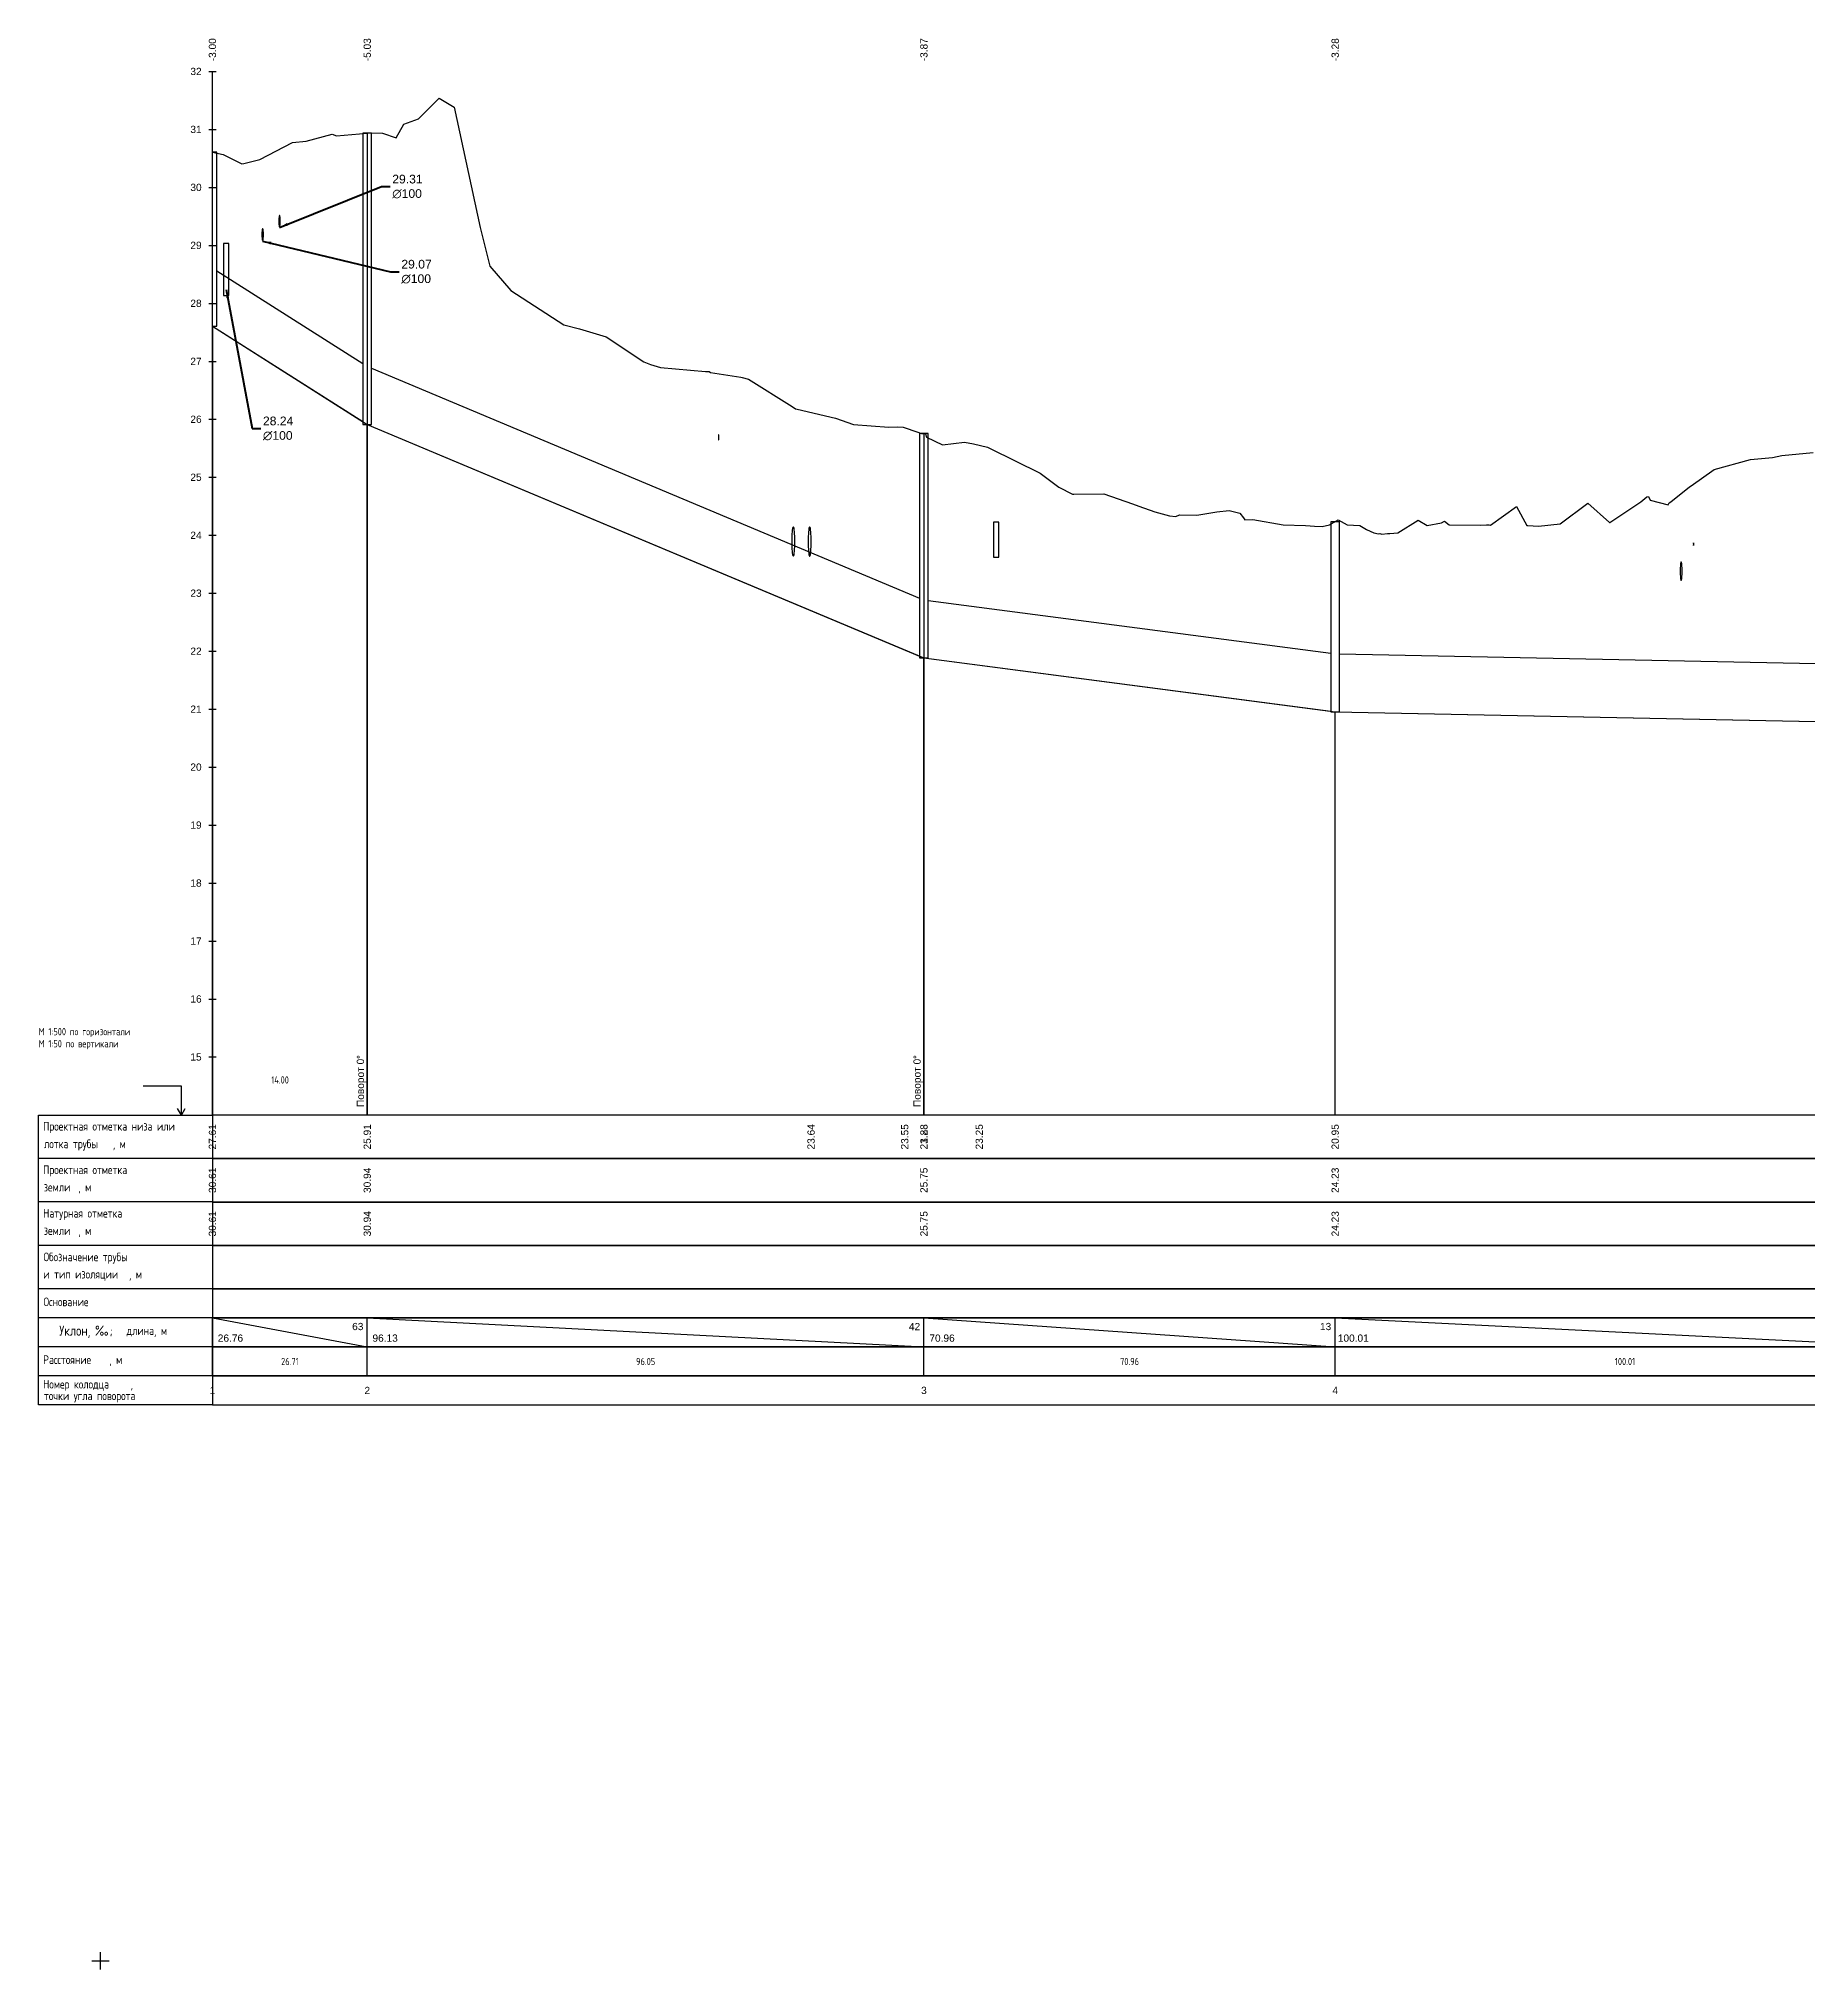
# Model space of a CAD drawing. Header units: metres. Extents: x 2491 to 4492, y 1184 to 2058.
# Drawn here: x 3331.4 to 3636.6, y 1604.8 to 1937.8 of the extents above; entities that cross this region are included whole.
import ezdxf
from ezdxf.enums import TextEntityAlignment as Align

# ---------------------------------------------------------------- set-up
doc = ezdxf.new("R2010")
doc.units = ezdxf.units.M
doc.layers.add('02_Сетка', color=7, linetype='Continuous', transparency=0.6)
for name, color, linetype, lineweight in [('Сети_Вид.Профиля', 7, 'Continuous', 30), ('Сети_Вид.Профиля.Проектные.Данные', 1, 'Continuous', 30), ('Сети_К2', 40, 'Continuous', 30)]:
    doc.layers.add(name, color=color, linetype=linetype, lineweight=lineweight)
doc.layers.add('Сети_Вид.Профиля.Существующие.Данные', color=7, linetype='Continuous')
doc.styles.get("Standard").update_dxf_attribs({"font": 'GOST_0.TTF'})
doc.dimstyles.new('ISO-25', dxfattribs={"dimtxt": 2.5, "dimasz": 2.5, "dimexe": 1.25, "dimexo": 0.625, "dimtad": 1, "dimtxsty": 'Standard', "dimcen": 2.5, "dimadec": 0, "dimazin": 0, "dimtfac": 1, "dimtmove": 0, "dimatfit": 3, "dimfxl": 1, "dimarcsym": 0})

# ---------------------------------------------------------------- blocks, each defined once
blk = doc.blocks.new('g5_012')
at = {"color": 92}
for points in [[(-1.5, 0), (1.5, 0)], [(0, -1.5), (0, 1.5)]]:
    blk.add_lwpolyline(points, dxfattribs=at)
blk = doc.blocks.new('Боковик Формы 2')
at = {"layer": 'Сети_Вид.Профиля'}
for points in [[(-10.73, 0), (-10.73, 10), (-23.89, 10)], [(-10.73, 0), (-12.09, 2.29)], [(-10.73, 0), (-9.37, 2.29)], [(0, -15), (-60, -15)], [(0, -30), (-60, -30)], [(0, -45), (-60, -45)], [(0, -60), (-60, -60)], [(0, -70), (-60, -70)], [(0, -80), (-60, -80)], [(0, -90), (-60, -90)]]:
    blk.add_lwpolyline(points, dxfattribs=at)
blk.add_lwpolyline([(0, 0), (0, -15), (0, -30), (0, -45), (0, -60), (0, -70), (0, -80), (0, -90), (0, -100), (-60, -100), (-60, 0)], close=True, dxfattribs=at)
at = {"color": 0, "linetype": 'Continuous'}
blk.add_text('Уклон, ‰;', height=3.5, dxfattribs=at).set_placement((-34.45, -74.39), align=Align.MIDDLE_RIGHT)
at = {"layer": 'Сети_Вид.Профиля'}
for s, p in [('Проектная отметка низа или', (-58.42, -5.38)), ('лотка трубы', (-58.14, -11.45)), (', ', (-34.36, -11.45)), ('м', (-32.03, -11.45)), ('Проектная отметка', (-58.42, -20.38)), ('земли', (-58.19, -26.38)), (', ', (-46.27, -26.38)), ('м', (-43.94, -26.38)), ('Натурная отметка', (-58.43, -35.38)), ('земли', (-58.19, -41.38)), ('м', (-43.94, -41.38)), (', ', (-46.27, -41.38)), ('Обозначение трубы', (-58.29, -50.45)), ('и тип изоляции', (-58.37, -56.42)), (', ', (-28.78, -56.42)), ('м', (-26.45, -56.42)), ('Основание', (-58.29, -65.95)), (' длина, м', (-31.19, -75.89)), ('Расстояние', (-58.41, -85.9)), (', ', (-35.59, -85.9)), ('м', (-33.26, -85.9)), ('Номер колодца', (-58.43, -94.36)), ('точки угла поворота', (-58.17, -98.36)), (',', (-28.24, -94.36))]:
    blk.add_text(s, height=3, dxfattribs=at).set_placement(p)

msp = doc.modelspace()

# ---------------------------------------------------------------- linework, layer by layer
at = {"color": 7, "linetype": 'Continuous', "lineweight": -3}
for p, q in [((3388.08, 1921.53), (3388.08, 1752.15)), ((3484.13, 1869.69), (3484.13, 1752.15))]:
    msp.add_line(p, q, dxfattribs=at)
for points in [[(3373.07, 1906.32), (3373.07, 1906.5), (3373.07, 1906.68), (3373.05, 1906.84), (3373.04, 1906.99), (3373.02, 1907.12), (3373, 1907.21), (3372.98, 1907.28), (3372.96, 1907.31), (3372.93, 1907.31), (3372.91, 1907.28), (3372.89, 1907.21), (3372.87, 1907.12), (3372.85, 1906.99), (3372.83, 1906.84), (3372.82, 1906.68), (3372.82, 1906.5), (3372.81, 1906.32)], [(3372.81, 1906.32), (3372.82, 1906.13), (3372.82, 1905.96), (3372.83, 1905.79), (3372.85, 1905.64), (3372.87, 1905.52), (3372.89, 1905.42), (3372.91, 1905.36), (3372.93, 1905.32), (3372.96, 1905.32), (3372.98, 1905.36), (3373, 1905.42), (3373.02, 1905.52), (3373.04, 1905.64), (3373.05, 1905.79), (3373.07, 1905.96), (3373.07, 1906.13), (3373.07, 1906.32)], [(3363.27, 1902.5), (3363.27, 1893.5)], [(3364.17, 1902.5), (3363.27, 1902.5)], [(3364.17, 1893.5), (3364.17, 1902.5)], [(3370.16, 1904.02), (3370.16, 1904.2), (3370.15, 1904.38), (3370.14, 1904.55), (3370.13, 1904.69), (3370.11, 1904.82), (3370.09, 1904.91), (3370.07, 1904.98), (3370.04, 1905.01), (3370.02, 1905.01), (3370, 1904.98), (3369.97, 1904.91), (3369.95, 1904.82), (3369.94, 1904.69), (3369.92, 1904.55), (3369.91, 1904.38), (3369.9, 1904.2), (3369.9, 1904.02)], [(3369.9, 1904.02), (3369.9, 1903.84), (3369.91, 1903.66), (3369.92, 1903.49), (3369.94, 1903.35), (3369.95, 1903.22), (3369.97, 1903.12), (3370, 1903.06), (3370.02, 1903.02), (3370.04, 1903.02), (3370.07, 1903.06), (3370.09, 1903.12), (3370.11, 1903.22), (3370.13, 1903.35), (3370.14, 1903.49), (3370.15, 1903.66), (3370.16, 1903.84), (3370.16, 1904.02)], [(3363.27, 1893.5), (3364.17, 1893.5)], [(3448.75, 1869.06), (3448.75, 1869.14), (3448.75, 1869.22), (3448.74, 1869.29), (3448.74, 1869.36), (3448.73, 1869.41), (3448.72, 1869.46), (3448.72, 1869.49), (3448.71, 1869.5), (3448.7, 1869.5), (3448.69, 1869.49), (3448.68, 1869.46), (3448.68, 1869.41), (3448.67, 1869.36), (3448.67, 1869.29), (3448.66, 1869.22), (3448.66, 1869.14), (3448.66, 1869.06)], [(3448.66, 1869.06), (3448.66, 1868.98), (3448.66, 1868.9), (3448.67, 1868.83), (3448.67, 1868.76), (3448.68, 1868.7), (3448.68, 1868.66), (3448.69, 1868.63), (3448.7, 1868.62), (3448.71, 1868.62), (3448.72, 1868.63), (3448.72, 1868.66), (3448.73, 1868.7), (3448.74, 1868.76), (3448.74, 1868.83), (3448.75, 1868.9), (3448.75, 1868.98), (3448.75, 1869.06)], [(3461.86, 1851.08), (3461.86, 1851.53), (3461.84, 1851.98), (3461.82, 1852.39), (3461.79, 1852.76), (3461.75, 1853.07), (3461.71, 1853.31), (3461.66, 1853.48), (3461.61, 1853.56), (3461.56, 1853.56), (3461.51, 1853.48), (3461.46, 1853.31), (3461.42, 1853.07), (3461.38, 1852.76), (3461.35, 1852.39), (3461.33, 1851.98), (3461.31, 1851.53), (3461.31, 1851.08)], [(3464.68, 1851.05), (3464.68, 1851.51), (3464.66, 1851.95), (3464.64, 1852.37), (3464.61, 1852.74), (3464.58, 1853.05), (3464.53, 1853.29), (3464.49, 1853.46), (3464.44, 1853.54), (3464.39, 1853.54), (3464.34, 1853.46), (3464.29, 1853.29), (3464.25, 1853.05), (3464.22, 1852.74), (3464.19, 1852.37), (3464.16, 1851.95), (3464.15, 1851.51), (3464.14, 1851.05)], [(3496.15, 1854.39), (3496.15, 1848.39)], [(3497.05, 1854.39), (3496.15, 1854.39)], [(3497.05, 1848.39), (3497.05, 1854.39)], [(3461.31, 1851.08), (3461.31, 1850.62), (3461.33, 1850.17), (3461.35, 1849.76), (3461.38, 1849.39), (3461.42, 1849.08), (3461.46, 1848.84), (3461.51, 1848.67), (3461.56, 1848.59), (3461.61, 1848.59), (3461.66, 1848.67), (3461.71, 1848.84), (3461.75, 1849.08), (3461.79, 1849.39), (3461.82, 1849.76), (3461.84, 1850.17), (3461.86, 1850.62), (3461.86, 1851.08)], [(3464.14, 1851.05), (3464.15, 1850.59), (3464.16, 1850.15), (3464.19, 1849.74), (3464.22, 1849.37), (3464.25, 1849.06), (3464.29, 1848.81), (3464.34, 1848.65), (3464.39, 1848.56), (3464.44, 1848.56), (3464.49, 1848.65), (3464.53, 1848.81), (3464.58, 1849.06), (3464.61, 1849.37), (3464.64, 1849.74), (3464.66, 1850.15), (3464.68, 1850.59), (3464.68, 1851.05)], [(3616.94, 1850.61), (3616.94, 1850.66), (3616.94, 1850.7), (3616.93, 1850.74), (3616.93, 1850.78), (3616.93, 1850.81), (3616.92, 1850.83), (3616.92, 1850.85), (3616.91, 1850.86), (3616.91, 1850.86), (3616.91, 1850.85), (3616.9, 1850.83), (3616.9, 1850.81), (3616.89, 1850.78), (3616.89, 1850.74), (3616.89, 1850.7), (3616.89, 1850.66), (3616.89, 1850.61)], [(3616.89, 1850.61), (3616.89, 1850.56), (3616.89, 1850.52), (3616.89, 1850.48), (3616.89, 1850.44), (3616.9, 1850.41), (3616.9, 1850.39), (3616.91, 1850.37), (3616.91, 1850.36), (3616.91, 1850.36), (3616.92, 1850.37), (3616.92, 1850.39), (3616.93, 1850.41), (3616.93, 1850.44), (3616.93, 1850.48), (3616.94, 1850.52), (3616.94, 1850.56), (3616.94, 1850.61)], [(3496.15, 1848.39), (3497.05, 1848.39)], [(3614.94, 1845.97), (3614.94, 1846.27), (3614.93, 1846.55), (3614.92, 1846.82), (3614.9, 1847.06), (3614.88, 1847.26), (3614.85, 1847.42), (3614.82, 1847.53), (3614.79, 1847.58), (3614.76, 1847.58), (3614.73, 1847.53), (3614.71, 1847.42), (3614.68, 1847.26), (3614.66, 1847.06), (3614.64, 1846.82), (3614.63, 1846.55), (3614.62, 1846.27), (3614.62, 1845.97)], [(3614.62, 1845.97), (3614.62, 1845.67), (3614.63, 1845.38), (3614.64, 1845.11), (3614.66, 1844.87), (3614.68, 1844.67), (3614.71, 1844.51), (3614.73, 1844.4), (3614.76, 1844.35), (3614.79, 1844.35), (3614.82, 1844.4), (3614.85, 1844.51), (3614.88, 1844.67), (3614.9, 1844.87), (3614.92, 1845.11), (3614.93, 1845.38), (3614.94, 1845.67), (3614.94, 1845.97)]]:
    msp.add_lwpolyline(points, dxfattribs=at)
at = {"layer": 'Сети_Вид.Профиля', "color": 7, "linetype": 'Continuous', "lineweight": 30}
for p, q in [((3360.75, 1932.15), (3362, 1932.15)), ((3361.37, 1752.15), (3361.37, 1932.15)), ((3360.75, 1922.15), (3362, 1922.15)), ((3360.75, 1912.15), (3362, 1912.15)), ((3360.75, 1902.15), (3362, 1902.15)), ((3360.75, 1892.15), (3362, 1892.15)), ((3360.75, 1882.15), (3362, 1882.15)), ((3360.75, 1872.15), (3362, 1872.15)), ((3360.75, 1862.15), (3362, 1862.15)), ((3360.75, 1852.15), (3362, 1852.15)), ((3360.75, 1842.15), (3362, 1842.15)), ((3360.75, 1832.15), (3362, 1832.15)), ((3360.75, 1822.15), (3362, 1822.15)), ((3360.75, 1812.15), (3362, 1812.15)), ((3360.75, 1802.15), (3362, 1802.15)), ((3360.75, 1792.15), (3362, 1792.15)), ((3360.75, 1782.15), (3362, 1782.15)), ((3360.75, 1772.15), (3362, 1772.15)), ((3360.75, 1762.15), (3362, 1762.15)), ((3361.37, 1752.15), (3941.12, 1752.15)), ((3361.37, 1707.13), (3361.37, 1712.13)), ((3388.08, 1707.13), (3388.08, 1712.13)), ((3484.13, 1707.13), (3484.13, 1712.13)), ((3555.09, 1707.13), (3555.09, 1712.13))]:
    msp.add_line(p, q, dxfattribs=at)
for points in [[(3361.37, 1744.63), (3941.12, 1744.63), (3941.12, 1752.13), (3361.37, 1752.13)], [(3361.37, 1737.13), (3941.12, 1737.13), (3941.12, 1744.63), (3361.37, 1744.63)], [(3361.37, 1729.63), (3941.12, 1729.63), (3941.12, 1737.13), (3361.37, 1737.13)], [(3361.37, 1722.13), (3941.12, 1722.13), (3941.12, 1729.63), (3361.37, 1729.63)], [(3361.37, 1717.13), (3941.12, 1717.13), (3941.12, 1722.13), (3361.37, 1722.13)], [(3361.37, 1712.13), (3941.12, 1712.13), (3941.12, 1717.13), (3361.37, 1717.13)], [(3361.37, 1707.13), (3941.12, 1707.13), (3941.12, 1712.13), (3361.37, 1712.13)], [(3361.37, 1702.13), (3941.12, 1702.13), (3941.12, 1707.13), (3361.37, 1707.13)]]:
    msp.add_3dface(points, dxfattribs=at)
at = {"layer": 'Сети_Вид.Профиля.Проектные.Данные', "color": 1, "linetype": 'Continuous', "lineweight": 30}
for p, q in [((3361.37, 1888.24), (3361.37, 1752.15)), ((3388.08, 1752.15), (3388.08, 1871.28)), ((3484.13, 1752.15), (3484.13, 1830.99)), ((3555.09, 1752.15), (3555.09, 1821.69)), ((3361.37, 1712.15), (3361.37, 1717.15)), ((3361.37, 1717.15), (3388.08, 1712.15)), ((3388.08, 1712.15), (3388.08, 1717.15)), ((3388.08, 1717.15), (3484.13, 1712.15)), ((3484.13, 1712.15), (3484.13, 1717.15)), ((3484.13, 1717.15), (3555.09, 1712.15)), ((3555.09, 1712.15), (3555.09, 1717.15)), ((3555.09, 1717.15), (3655.09, 1712.15))]:
    msp.add_line(p, q, dxfattribs=at)
at = {"layer": 'Сети_Вид.Профиля.Проектные.Данные', "color": 1, "linetype": 'Continuous', "lineweight": 30, "ltscale": 2, "flags": 128}
for points in [[(3361.37, 1918.24), (3363.23, 1917.84), (3366.45, 1916.22), (3366.78, 1916.26), (3369.55, 1916.94), (3375.2, 1919.89), (3377.52, 1920.15), (3382.05, 1921.34), (3382.77, 1921.07), (3388.08, 1921.53), (3388.61, 1921.58), (3390.71, 1921.51), (3393.05, 1920.69), (3394.36, 1923.06), (3396.92, 1923.97), (3400.5, 1927.52), (3403.09, 1926), (3407.54, 1905.22), (3409.21, 1898.57), (3412.85, 1894.37), (3422.01, 1888.47), (3424.68, 1887.73), (3429.32, 1886.37), (3435.79, 1882.09), (3436.38, 1881.82), (3436.96, 1881.6), (3438.68, 1881.06), (3446.44, 1880.39), (3447.07, 1880.42), (3447.33, 1880.21), (3452.51, 1879.44), (3452.75, 1879.35), (3453.88, 1879.08), (3461.4, 1874.37), (3461.99, 1873.97), (3462.27, 1873.89), (3468.86, 1872.34), (3471.96, 1871.24), (3478.06, 1870.78), (3479.53, 1870.87), (3480.57, 1870.77), (3483.09, 1869.96), (3483.71, 1869.73), (3484.13, 1869.69), (3484.38, 1869.67), (3484.55, 1869.06), (3487.31, 1867.76), (3491.12, 1868.22), (3492.69, 1867.9), (3495.08, 1867.36), (3495.53, 1867.12), (3504.16, 1862.88), (3507.38, 1860.42), (3509.75, 1859.25), (3509.97, 1859.23), (3515.17, 1859.29), (3520.14, 1857.56), (3521.21, 1857.15), (3523.97, 1856.2), (3526.49, 1855.48), (3527.6, 1855.39), (3528.23, 1855.69), (3531.24, 1855.64), (3534.69, 1856.17), (3536.79, 1856.44), (3538.65, 1855.94), (3539.25, 1855.14), (3539.47, 1854.8), (3540.87, 1854.86), (3546.12, 1853.94), (3549.97, 1853.83), (3550.77, 1853.77), (3551.51, 1853.72), (3552.86, 1853.64), (3554.13, 1853.93), (3555.62, 1854.79), (3557.17, 1853.93), (3559.36, 1853.81), (3560.5, 1853.12), (3561.74, 1852.57), (3562.55, 1852.4), (3562.81, 1852.46), (3563.11, 1852.33), (3564.09, 1852.47), (3564.49, 1852.48), (3565.87, 1852.56), (3569.43, 1854.75), (3570.98, 1853.83), (3573.43, 1854.27), (3573.92, 1854.58), (3574.77, 1853.92), (3580.09, 1853.88), (3581.18, 1853.95), (3581.53, 1853.97), (3581.63, 1853.94), (3581.87, 1853.88), (3586.36, 1857.09), (3588.15, 1853.82), (3588.23, 1853.85), (3588.31, 1853.86), (3590.16, 1853.71), (3593.88, 1854.14), (3598.69, 1857.68), (3602.43, 1854.36), (3602.45, 1854.34), (3607.82, 1857.91), (3608.87, 1858.8), (3609.16, 1858.83), (3609.42, 1858.2), (3612.55, 1857.37), (3612.73, 1857.73), (3613, 1857.92), (3616.23, 1860.5), (3616.49, 1860.66), (3620.49, 1863.48), (3626.75, 1865.21), (3630.54, 1865.54), (3632.16, 1865.91), (3637.56, 1866.44)], [(3361.37, 1888.24), (3388.08, 1871.28), (3484.13, 1830.99), (3555.09, 1821.69), (3655.09, 1819.69), (3743.97, 1817.92), (3831.97, 1816.16), (3841.12, 1815.97), (3941.12, 1777.87)]]:
    msp.add_lwpolyline(points, dxfattribs=at)
at = {"layer": 'Сети_К2', "color": 40, "linetype": 'Continuous', "lineweight": 30}
for p, q in [((3362.12, 1918.24), (3361.37, 1918.24)), ((3362.12, 1897.76), (3387.33, 1881.75)), ((3361.37, 1888.24), (3387.33, 1871.75)), ((3388.83, 1880.96), (3483.38, 1841.3)), ((3388.08, 1871.28), (3483.38, 1831.3)), ((3484.88, 1840.89), (3554.34, 1831.79)), ((3484.13, 1830.99), (3554.34, 1821.79)), ((3555.84, 1831.68), (3654.34, 1829.71)), ((3555.09, 1821.69), (3654.34, 1819.71))]:
    msp.add_line(p, q, dxfattribs=at)
for points in [[(3387.33, 1921.53), (3387.33, 1871.28)], [(3388.83, 1921.53), (3387.33, 1921.53)], [(3388.83, 1871.28), (3388.83, 1921.53)], [(3362.12, 1888.24), (3362.12, 1918.24)], [(3361.37, 1888.24), (3362.12, 1888.24)], [(3387.33, 1871.28), (3388.83, 1871.28)], [(3483.38, 1869.69), (3483.38, 1830.99)], [(3484.88, 1869.69), (3483.38, 1869.69)], [(3484.88, 1830.99), (3484.88, 1869.69)], [(3554.34, 1854.48), (3554.34, 1821.69)], [(3555.84, 1854.48), (3554.34, 1854.48)], [(3555.84, 1821.69), (3555.84, 1854.48)], [(3483.38, 1830.99), (3484.88, 1830.99)], [(3484.13, 1830.99), (3484.13, 1830.99)], [(3554.34, 1821.69), (3555.84, 1821.69)], [(3555.09, 1821.69), (3555.09, 1821.69)]]:
    msp.add_lwpolyline(points, dxfattribs=at)

# ---------------------------------------------------------------- block references
at = {"layer": '02_Сетка', "color": 92, "linetype": 'Continuous', "lineweight": 15, "ltscale": 0.5}
msp.add_blockref('g5_012', (3342.03, 1606.26), dxfattribs=at)
at = {"layer": 'Сети_Вид.Профиля', "color": 7, "linetype": 'Continuous', "lineweight": 30, "xscale": 0.5, "yscale": 0.5, "zscale": 0.5}
msp.add_blockref('Боковик Формы 2', (3361.37, 1752.14), dxfattribs=at)

# ---------------------------------------------------------------- texts
at = {"color": 7, "linetype": 'Continuous', "lineweight": -3, "char_height": 1.25, "rotation": 90}
for s, insert, attachment_point in [('{\\fArial|b0|i0|c204|p34;-3.00}', (3361.37, 1935.9), 5), ('{\\fArial|b0|i0|c204|p34;-5.03}', (3388.08, 1935.9), 5), ('{\\fArial|b0|i0|c204|p34;-3.87}', (3484.13, 1935.9), 5), ('{\\fArial|b0|i0|c204|p34;-3.28}', (3555.09, 1935.9), 5), ('{\\fArial|b0|i0|c204|p34;Поворот 0}°', (3387.08, 1753.52), 4), ('{\\fArial|b0|i0|c204|p34;Поворот 0}°', (3483.13, 1753.52), 4), ('{\\fArial|b0|i0|c204|p34;27.61}', (3361.37, 1748.38), 5), ('{\\fArial|b0|i0|c204|p34;25.91}', (3388.08, 1748.38), 5), ('{\\fArial|b0|i0|c204|p34;25.91}', (3388.08, 1748.38), 5), ('{\\fArial|b0|i0|c204|p34;23.64}', (3464.66, 1748.38), 5), ('{\\fArial|b0|i0|c204|p34;23.55}', (3480.82, 1748.38), 5), ('{\\fArial|b0|i0|c204|p34;21.88}', (3484.13, 1748.38), 5), ('{\\fArial|b0|i0|c204|p34;23.23}', (3484.13, 1748.38), 5), ('{\\fArial|b0|i0|c204|p34;21.88}', (3484.13, 1748.38), 5), ('{\\fArial|b0|i0|c204|p34;23.25}', (3493.68, 1748.38), 5), ('{\\fArial|b0|i0|c204|p34;20.95}', (3555.09, 1748.38), 5), ('{\\fArial|b0|i0|c204|p34;20.95}', (3555.09, 1748.38), 5)]:
    msp.add_mtext(s, dxfattribs=dict(at, insert=insert, attachment_point=attachment_point))
at = {"color": 7, "linetype": 'Continuous', "lineweight": -3, "char_height": 1.5, "attachment_point": 4}
for s, insert in [('{\\fArial|b0|i0|c204|p34;29.31}\\P{\\fArial Unicode MS|b0|i0|c0|p0;∅\\fArial Unicode MS|b0|i0|c204|p0;100}', (3392.39, 1912.29)), ('{\\fArial|b0|i0|c204|p34;29.07}\\P{\\fArial Unicode MS|b0|i0|c0|p0;∅\\fArial Unicode MS|b0|i0|c204|p0;100}', (3393.96, 1897.61)), ('{\\fArial|b0|i0|c204|p34;28.24}\\P{\\fArial Unicode MS|b0|i0|c0|p0;∅\\fArial Unicode MS|b0|i0|c204|p0;100}', (3370.08, 1870.57))]:
    msp.add_mtext(s, dxfattribs=dict(at, insert=insert))
at = {"layer": 'Сети_Вид.Профиля', "color": 7, "linetype": 'Continuous', "lineweight": 30, "char_height": 1.25}
for s, insert, attachment_point in [('{\\fArial|b0|i0|c204|p34;32}', (3359.5, 1932.15), 6), ('{\\fArial|b0|i0|c204|p34;31}', (3359.5, 1922.15), 6), ('{\\fArial|b0|i0|c204|p34;30}', (3359.5, 1912.15), 6), ('{\\fArial|b0|i0|c204|p34;29}', (3359.5, 1902.15), 6), ('{\\fArial|b0|i0|c204|p34;28}', (3359.5, 1892.15), 6), ('{\\fArial|b0|i0|c204|p34;27}', (3359.5, 1882.15), 6), ('{\\fArial|b0|i0|c204|p34;26}', (3359.5, 1872.15), 6), ('{\\fArial|b0|i0|c204|p34;25}', (3359.5, 1862.15), 6), ('{\\fArial|b0|i0|c204|p34;24}', (3359.5, 1852.15), 6), ('{\\fArial|b0|i0|c204|p34;23}', (3359.5, 1842.15), 6), ('{\\fArial|b0|i0|c204|p34;22}', (3359.5, 1832.15), 6), ('{\\fArial|b0|i0|c204|p34;21}', (3359.5, 1822.15), 6), ('{\\fArial|b0|i0|c204|p34;20}', (3359.5, 1812.15), 6), ('{\\fArial|b0|i0|c204|p34;19}', (3359.5, 1802.15), 6), ('{\\fArial|b0|i0|c204|p34;18}', (3359.5, 1792.15), 6), ('{\\fArial|b0|i0|c204|p34;17}', (3359.5, 1782.15), 6), ('{\\fArial|b0|i0|c204|p34;16}', (3359.5, 1772.15), 6), ('М 1:500 по горизонтали\\PМ 1:50 по вертикали\\P\\P\\P^I^I^I                                 {\\fArial|b0|i0|c204|p34;    }  14.00', (3331.37, 1767.15), 1), ('{\\fArial|b0|i0|c204|p34;15}', (3359.5, 1762.15), 6)]:
    msp.add_mtext(s, dxfattribs=dict(at, insert=insert, attachment_point=attachment_point))
at = {"layer": 'Сети_Вид.Профиля.Проектные.Данные', "color": 1, "linetype": 'Continuous', "lineweight": 30, "char_height": 1.25, "attachment_point": 5, "rotation": 90}
for s, insert in [('{\\fArial|b0|i0|c204|p34;30.61}', (3361.37, 1740.88)), ('{\\fArial|b0|i0|c204|p34;30.94}', (3388.08, 1740.88)), ('{\\fArial|b0|i0|c204|p34;25.75}', (3484.13, 1740.88)), ('{\\fArial|b0|i0|c204|p34;24.23}', (3555.09, 1740.88))]:
    msp.add_mtext(s, dxfattribs=dict(at, insert=insert))
at = {"layer": 'Сети_Вид.Профиля.Проектные.Данные', "color": 1, "linetype": 'Continuous', "lineweight": 30, "char_height": 1.25, "attachment_point": 5}
for s, insert in [('{\\fArial|b0|i0|c204|p34;63}', (3386.44, 1715.65)), ('{\\fArial|b0|i0|c204|p34;42}', (3482.51, 1715.65)), ('{\\fArial|b0|i0|c204|p34;13}', (3553.43, 1715.65)), ('{\\fArial|b0|i0|c204|p34;26.76}', (3364.47, 1713.65)), ('{\\fArial|b0|i0|c204|p34;96.13}', (3391.16, 1713.65)), ('{\\fArial|b0|i0|c204|p34;70.96}', (3487.25, 1713.65)), ('{\\fArial|b0|i0|c204|p34;100.01}', (3558.21, 1713.65)), ('26.71', (3374.73, 1709.63)), ('96.05', (3436.11, 1709.63)), ('70.96', (3519.61, 1709.63)), ('100.01', (3605.09, 1709.63)), ('{\\fArial|b0|i0|c204|p34;1}', (3361.37, 1704.63)), ('{\\fArial|b0|i0|c204|p34;2}', (3388.08, 1704.63)), ('{\\fArial|b0|i0|c204|p34;3}', (3484.13, 1704.63)), ('{\\fArial|b0|i0|c204|p34;4}', (3555.09, 1704.63))]:
    msp.add_mtext(s, dxfattribs=dict(at, insert=insert))
at = {"layer": 'Сети_Вид.Профиля.Существующие.Данные', "color": 7, "linetype": 'Continuous', "lineweight": -3, "char_height": 1.25, "attachment_point": 5, "rotation": 90}
for s, insert in [('{\\fArial|b0|i0|c204|p34;30.61}', (3361.37, 1733.38)), ('{\\fArial|b0|i0|c204|p34;30.94}', (3388.08, 1733.38)), ('{\\fArial|b0|i0|c204|p34;25.75}', (3484.13, 1733.38)), ('{\\fArial|b0|i0|c204|p34;24.23}', (3555.09, 1733.38))]:
    msp.add_mtext(s, dxfattribs=dict(at, insert=insert))

# ---------------------------------------------------------------- leaders
at = {"color": 7, "linetype": 'Continuous', "lineweight": -3}
for points in [[(3372.93, 1905.23), (3390.51, 1912.29), (3392.01, 1912.29)], [(3370.03, 1902.88), (3392.09, 1897.61), (3393.59, 1897.61)], [(3363.72, 1894.55), (3368.21, 1870.57), (3369.71, 1870.57)]]:
    msp.add_leader(points, dimstyle='ISO-25', override={"dimscale": 1, "dimasz": 1.5, "dimclrd": 256, "dimlwd": 65535}, dxfattribs=at)

doc.saveas('drawing.dxf')
